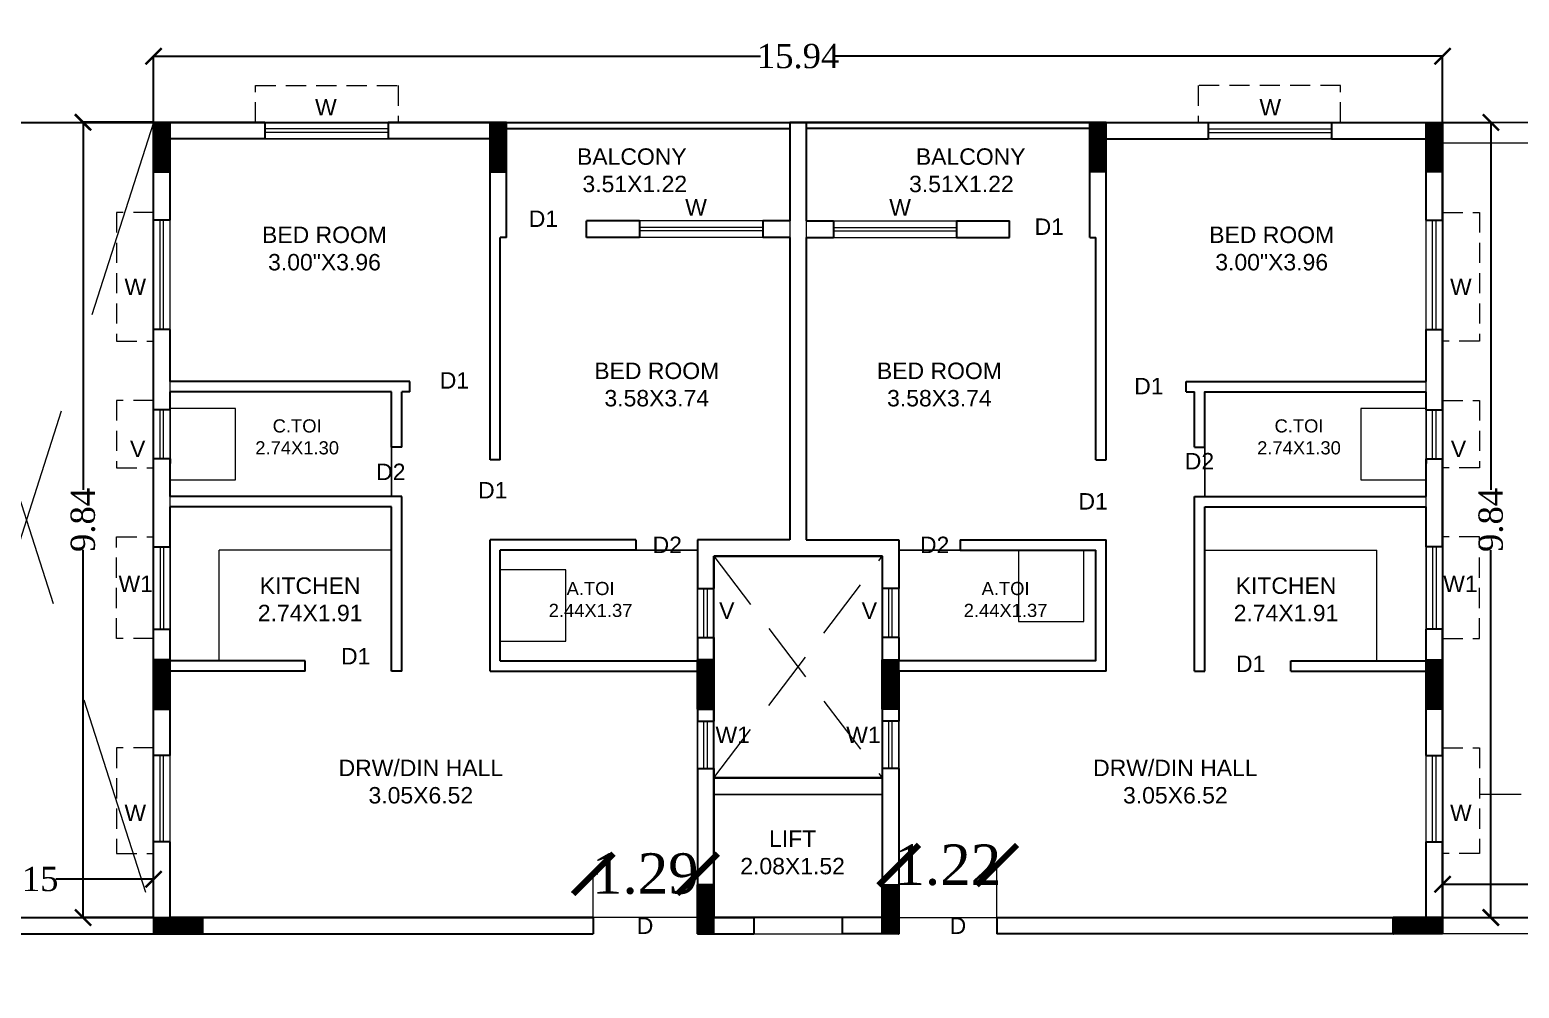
# Model space of a CAD drawing. Header units: metres. Extents: x 0 to 63445, y 32361 to 32804.
# Drawn here: x 63182.83 to 63201.25, y 32597.47 to 32609.33 of the extents above; entities that cross this region are included whole.
import ezdxf

# ---------------------------------------------------------------- set-up
doc = ezdxf.new("R2010")
doc.units = ezdxf.units.M
doc.header["$MEASUREMENT"] = 0
doc.header["$PDMODE"] = 34
doc.header["$PDSIZE"] = -10
for name, pattern in [('CONTINULUS', [0]), ('DASHED', [0.75, 0.5, -0.25]), ('DASHED2', [0.375, 0.25, -0.125])]:
    doc.linetypes.add(name, pattern=pattern)
doc.layers.get('0').update_dxf_attribs({"lineweight": 25})
doc.layers.add('BLK_1_FLR_5_BATH', color=3, linetype='Continuous', plot=False)
for name, color, linetype, lineweight in [('BLK_1_FLR_5_BLT_UP_AREA', 14, 'DASHED', 9), ('BLK_1_FLR_5_BLT_UP_AREA_DEDUCT', 41, 'DASHED', 9), ('BLK_1_FLR_5_EXIT_WIDTH_DOOR', 7, 'Continuous', 0), ('BLK_1_FLR_5_LIFT_1', 1, 'DASHED', 9), ('BLK_1_FLR_5_UNITFA', 7, 'Continuous', 0), ('BLK_1_FLR_5_WATER_CLOSET', 7, 'Continuous', 0), ('COLUMN', 1, 'Continuous', 30), ('elev', 252, 'Continuous', 20), ('hatch', 251, 'Continuous', 20), ('STEPS', 114, 'Continuous', 20), ('TEXT-2', 65, 'Continuous', 18), ('wall', 7, 'Continuous', 30), ('window', 154, 'Continuous', 9)]:
    doc.layers.add(name, color=color, linetype=linetype, lineweight=lineweight)
doc.layers.add('text', color=65, linetype='Continuous')
doc.styles.add('AutoDCRFont', font='arial.ttf')
doc.styles.get("Standard").update_dxf_attribs({"font": 'arial.ttf', "height": 0.4})
doc.styles.add('TNR', font='times.ttf', dxfattribs={"height": 0.5})
doc.dimstyles.new('ARCHANA', dxfattribs={"dimscale": 0, "dimtxt": 0.5, "dimasz": 0.5, "dimexe": 0, "dimexo": 0, "dimgap": 0, "dimtad": 0, "dimzin": 0, "dimdsep": 46, "dimtxsty": 'TNR', "dimblk": 'ARCHTICK', "dimcen": 0.09, "dimclrd": 36, "dimclre": 36, "dimclrt": 7, "dimadec": 0, "dimazin": 0, "dimtfac": 1, "dimtofl": 0, "dimtmove": 0, "dimatfit": 3, "dimldrblk": 'ARCHTICK', "dimfxl": 1, "dimfrac": 2, "dimtolj": 1, "dimtzin": 0, "dimlwd": -1, "dimlwe": -1, "dimarcsym": 0})

# ---------------------------------------------------------------- blocks, each defined once
blk = doc.blocks.new('A$C7D115503')
at = {"layer": 'COLUMN', "ltscale": 3}
h = blk.add_hatch(dxfattribs=at)
h.set_pattern_fill('ANSI31', color=256, style=0)
h.paths.add_polyline_path([(-14.36, -11.59), (-6.36, -11.59), (-6.36, 12.41), (-14.36, 12.41)])
at = {"layer": 'COLUMN', "ltscale": 0.05}
for p, q in [((-14.36, 12.41), (-6.36, 12.41)), ((-14.36, 12.41), (-14.36, -11.59)), ((-6.36, 12.41), (-6.36, -11.59)), ((-6.36, -11.59), (-14.36, -11.59))]:
    blk.add_line(p, q, dxfattribs=at)
blk = doc.blocks.new('_ArchTick')
at = {"color": 0, "linetype": 'ByBlock', "const_width": 0.15}
blk.add_lwpolyline([(-0.5, -0.5), (0.5, 0.5)], dxfattribs=at)
blk = doc.blocks.new('*D628')
at = {"layer": 'Defpoints', "color": 0, "ltscale": 0.5, "transparency": 16777216}
for p in [(63184.36, 32598.821), (63181.212, 32598.347), (63184.36, 32598.347)]:
    blk.add_point(p, dxfattribs=at)
at = {"layer": 'wall', "color": 36, "ltscale": 0.5, "transparency": 16777216}
for p, q in [((63181.212, 32598.347), (63181.212, 32598.821)), ((63181.212, 32598.821), (63182.422, 32598.821)), ((63184.36, 32598.821), (63183.15, 32598.821)), ((63184.36, 32598.347), (63184.36, 32598.821))]:
    blk.add_line(p, q, dxfattribs=at)
at = {"layer": 'wall', "color": 36, "ltscale": 0.5, "transparency": 16777216, "xscale": 0.2, "yscale": 0.2, "zscale": 0.2, "rotation": 180}
blk.add_blockref('_ArchTick', (63181.212, 32598.821), dxfattribs=at)
at = {"layer": 'wall', "color": 36, "ltscale": 0.5, "transparency": 16777216, "xscale": 0.2, "yscale": 0.2, "zscale": 0.2}
blk.add_blockref('_ArchTick', (63184.36, 32598.821), dxfattribs=at)
at = {"layer": 'wall', "color": 7, "ltscale": 0.5, "transparency": 16777216, "insert": (63182.786, 32598.821), "char_height": 0.5, "attachment_point": 5, "style": 'TNR'}
blk.add_mtext('\\A1;{\\H0.6x;3.15}', dxfattribs=at)
blk = doc.blocks.new('*D629')
at = {"layer": 'Defpoints', "color": 0, "ltscale": 0.5, "transparency": 16777216}
for p in [(63183.487, 32608.186), (63184.36, 32608.186), (63184.36, 32598.347)]:
    blk.add_point(p, dxfattribs=at)
at = {"layer": 'wall', "color": 36, "ltscale": 0.5, "transparency": 16777216}
for p, q in [((63184.36, 32608.186), (63183.487, 32608.186)), ((63183.487, 32608.186), (63183.487, 32603.637)), ((63183.487, 32598.347), (63183.487, 32602.895)), ((63184.36, 32598.347), (63183.487, 32598.347))]:
    blk.add_line(p, q, dxfattribs=at)
at = {"layer": 'wall', "color": 36, "ltscale": 0.5, "transparency": 16777216, "xscale": 0.2, "yscale": 0.2, "zscale": 0.2}
for p, rotation in [((63183.487, 32608.186), 90), ((63183.487, 32598.347), 270)]:
    blk.add_blockref('_ArchTick', p, dxfattribs=dict(at, rotation=rotation))
at = {"layer": 'wall', "color": 7, "ltscale": 0.5, "transparency": 16777216, "insert": (63183.487, 32603.266), "char_height": 0.5, "attachment_point": 5, "rotation": 90, "style": 'TNR'}
blk.add_mtext('\\A1;{\\H0.6x;9.84}', dxfattribs=at)
blk = doc.blocks.new('*D630')
at = {"layer": 'Defpoints', "color": 0, "ltscale": 0.5, "transparency": 16777216}
for p in [(63200.304, 32608.184), (63200.304, 32598.347), (63200.902, 32598.347)]:
    blk.add_point(p, dxfattribs=at)
at = {"layer": 'wall', "color": 36, "ltscale": 0.5, "transparency": 16777216}
for p, q in [((63200.304, 32608.184), (63200.902, 32608.184)), ((63200.902, 32608.184), (63200.902, 32603.637)), ((63200.902, 32598.347), (63200.902, 32602.894)), ((63200.304, 32598.347), (63200.902, 32598.347))]:
    blk.add_line(p, q, dxfattribs=at)
at = {"layer": 'wall', "color": 36, "ltscale": 0.5, "transparency": 16777216, "xscale": 0.2, "yscale": 0.2, "zscale": 0.2}
for p, rotation in [((63200.902, 32608.184), 90), ((63200.902, 32598.347), 270)]:
    blk.add_blockref('_ArchTick', p, dxfattribs=dict(at, rotation=rotation))
at = {"layer": 'wall', "color": 7, "ltscale": 0.5, "transparency": 16777216, "insert": (63200.902, 32603.266), "char_height": 0.5, "attachment_point": 5, "rotation": 90, "style": 'TNR'}
blk.add_mtext('\\A1;{\\H0.6x;9.84}', dxfattribs=at)
blk = doc.blocks.new('*D631')
at = {"layer": 'Defpoints', "color": 0, "ltscale": 0.5, "transparency": 16777216}
for p in [(63200.304, 32598.758), (63200.304, 32598.347), (63203.75, 32598.347)]:
    blk.add_point(p, dxfattribs=at)
at = {"layer": 'wall', "color": 36, "ltscale": 0.5, "transparency": 16777216}
for p, q in [((63200.304, 32598.347), (63200.304, 32598.758)), ((63200.304, 32598.758), (63201.663, 32598.758)), ((63203.75, 32598.758), (63202.391, 32598.758)), ((63203.75, 32598.347), (63203.75, 32598.758))]:
    blk.add_line(p, q, dxfattribs=at)
at = {"layer": 'wall', "color": 36, "ltscale": 0.5, "transparency": 16777216, "xscale": 0.2, "yscale": 0.2, "zscale": 0.2, "rotation": 180}
blk.add_blockref('_ArchTick', (63200.304, 32598.758), dxfattribs=at)
at = {"layer": 'wall', "color": 36, "ltscale": 0.5, "transparency": 16777216, "xscale": 0.2, "yscale": 0.2, "zscale": 0.2}
blk.add_blockref('_ArchTick', (63203.75, 32598.758), dxfattribs=at)
at = {"layer": 'wall', "color": 7, "ltscale": 0.5, "transparency": 16777216, "insert": (63202.027, 32598.758), "char_height": 0.5, "attachment_point": 5, "style": 'TNR'}
blk.add_mtext('\\A1;{\\H0.6x;3.45}', dxfattribs=at)
blk = doc.blocks.new('*D621')
at = {"layer": 'Defpoints', "color": 0, "ltscale": 0.5, "transparency": 16777216}
for p in [(63184.36, 32609.003), (63184.36, 32608.184), (63200.304, 32608.184)]:
    blk.add_point(p, dxfattribs=at)
at = {"layer": 'wall', "color": 36, "ltscale": 0.5, "transparency": 16777216}
for p, q in [((63184.36, 32608.184), (63184.36, 32609.003)), ((63184.36, 32609.003), (63191.867, 32609.003)), ((63200.304, 32609.003), (63192.797, 32609.003)), ((63200.304, 32608.184), (63200.304, 32609.003))]:
    blk.add_line(p, q, dxfattribs=at)
at = {"layer": 'wall', "color": 36, "ltscale": 0.5, "transparency": 16777216, "xscale": 0.2, "yscale": 0.2, "zscale": 0.2, "rotation": 180}
blk.add_blockref('_ArchTick', (63184.36, 32609.003), dxfattribs=at)
at = {"layer": 'wall', "color": 36, "ltscale": 0.5, "transparency": 16777216, "xscale": 0.2, "yscale": 0.2, "zscale": 0.2}
blk.add_blockref('_ArchTick', (63200.304, 32609.003), dxfattribs=at)
at = {"layer": 'wall', "color": 7, "ltscale": 0.5, "transparency": 16777216, "insert": (63192.332, 32609.003), "char_height": 0.5, "attachment_point": 5, "style": 'TNR'}
blk.add_mtext('\\A1;{\\H0.6x;15.94}', dxfattribs=at)
blk = doc.blocks.new('*D1028')
at = {"layer": 'BLK_1_FLR_5_EXIT_WIDTH_DOOR', "color": 36, "ltscale": 0.5, "transparency": 16777216}
for p, q in [((63189.799, 32598.144), (63189.799, 32598.887)), ((63189.799, 32598.887), (63189.857, 32598.887)), ((63191.088, 32598.887), (63191.03, 32598.887)), ((63191.088, 32598.144), (63191.088, 32598.887))]:
    blk.add_line(p, q, dxfattribs=at)
at = {"layer": 'Defpoints', "color": 0, "ltscale": 0.5, "transparency": 16777216}
for p in [(63191.088, 32598.887), (63189.799, 32598.144), (63191.088, 32598.144)]:
    blk.add_point(p, dxfattribs=at)
at = {"layer": 'BLK_1_FLR_5_EXIT_WIDTH_DOOR', "color": 36, "ltscale": 0.5, "transparency": 16777216, "xscale": 0.5, "yscale": 0.5, "zscale": 0.5, "rotation": 180}
blk.add_blockref('_ArchTick', (63189.799, 32598.887), dxfattribs=at)
at = {"layer": 'BLK_1_FLR_5_EXIT_WIDTH_DOOR', "color": 36, "ltscale": 0.5, "transparency": 16777216, "xscale": 0.5, "yscale": 0.5, "zscale": 0.5}
blk.add_blockref('_ArchTick', (63191.088, 32598.887), dxfattribs=at)
at = {"layer": 'BLK_1_FLR_5_EXIT_WIDTH_DOOR', "color": 7, "ltscale": 0.5, "transparency": 16777216, "insert": (63190.443, 32598.887), "char_height": 0.5, "attachment_point": 5, "style": 'TNR'}
blk.add_mtext('\\A1;1.29', dxfattribs=at)
blk = doc.blocks.new('*D1029')
at = {"layer": 'BLK_1_FLR_5_EXIT_WIDTH_DOOR', "color": 36, "ltscale": 0.5, "transparency": 16777216}
for p, q in [((63193.577, 32598.144), (63193.577, 32598.996)), ((63193.577, 32598.996), (63193.597, 32598.996)), ((63194.792, 32598.996), (63194.772, 32598.996)), ((63194.792, 32598.144), (63194.792, 32598.996))]:
    blk.add_line(p, q, dxfattribs=at)
at = {"layer": 'Defpoints', "color": 0, "ltscale": 0.5, "transparency": 16777216}
for p in [(63194.792, 32598.996), (63193.577, 32598.144), (63194.792, 32598.144)]:
    blk.add_point(p, dxfattribs=at)
at = {"layer": 'BLK_1_FLR_5_EXIT_WIDTH_DOOR', "color": 36, "ltscale": 0.5, "transparency": 16777216, "xscale": 0.5, "yscale": 0.5, "zscale": 0.5, "rotation": 180}
blk.add_blockref('_ArchTick', (63193.577, 32598.996), dxfattribs=at)
at = {"layer": 'BLK_1_FLR_5_EXIT_WIDTH_DOOR', "color": 36, "ltscale": 0.5, "transparency": 16777216, "xscale": 0.5, "yscale": 0.5, "zscale": 0.5}
blk.add_blockref('_ArchTick', (63194.792, 32598.996), dxfattribs=at)
at = {"layer": 'BLK_1_FLR_5_EXIT_WIDTH_DOOR', "color": 7, "ltscale": 0.5, "transparency": 16777216, "insert": (63194.184, 32598.996), "char_height": 0.5, "attachment_point": 5, "style": 'TNR'}
blk.add_mtext('\\A1;1.22', dxfattribs=at)

msp = doc.modelspace()

# ---------------------------------------------------------------- linework, layer by layer
at = {"layer": 'BLK_1_FLR_5_BATH', "color": 3}
for points in [[(63187.3028, 32604.8518), (63184.5633, 32604.8518), (63184.5633, 32603.5552), (63187.3028, 32603.5552)], [(63200.101, 32604.8518), (63197.3615, 32604.8518), (63197.3615, 32603.5552), (63200.101, 32603.5552)], [(63191.0875, 32602.8936), (63188.649, 32602.8936), (63188.649, 32601.5219), (63191.0875, 32601.5219)], [(63196.0152, 32602.8936), (63193.5767, 32602.8936), (63193.5767, 32601.5219), (63196.0152, 32601.5219)]]:
    msp.add_lwpolyline(points, close=True, dxfattribs=at)
at = {"layer": 'BLK_1_FLR_5_BLT_UP_AREA', "color": 14, "linetype": 'CONTINULUS', "ltscale": 0.05}
msp.add_lwpolyline([(63233.1569, 32608.1855), (63170.8973, 32608.1855), (63170.8973, 32606.5767), (63170.2876, 32606.5767), (63170.2876, 32604.7267), (63169.778, 32604.7267), (63169.778, 32604.7267), (63169.778, 32598.2961), (63170.8973, 32598.2961), (63170.8973, 32595.8576), (63169.778, 32595.8576), (63169.778, 32589.4269), (63170.2876, 32589.4269), (63170.2876, 32587.5769), (63170.8973, 32587.5769), (63170.8973, 32585.9681), (63233.1569, 32585.9681)], dxfattribs=at)
at = {"layer": 'BLK_1_FLR_5_BLT_UP_AREA_DEDUCT', "color": 14, "linetype": 'Continuous'}
for points in [[(63184.3601, 32598.3469), (63181.2116, 32598.3469), (63181.2116, 32608.1855), (63184.3601, 32608.1855)], [(63203.7499, 32598.3469), (63200.3042, 32598.3469), (63200.3042, 32608.1855), (63203.7499, 32608.1855)], [(63193.3736, 32602.8174), (63191.2907, 32602.8174), (63191.2907, 32600.0741), (63193.3736, 32600.0741)], [(63191.2907, 32599.8709), (63193.3736, 32599.8709), (63193.3736, 32598.3469), (63191.2907, 32598.3469)]]:
    msp.add_lwpolyline(points, close=True, dxfattribs=at)
at = {"layer": 'BLK_1_FLR_5_LIFT_1', "color": 1, "linetype": 'CONTINULUS', "ltscale": 0.05}
msp.add_lwpolyline([(63193.3736, 32599.8709), (63191.2907, 32599.8709), (63191.2907, 32598.3469), (63193.3736, 32598.3469)], close=True, dxfattribs=at)
at = {"layer": 'BLK_1_FLR_5_UNITFA', "color": 3, "ltscale": 0.5}
for points in [[(63192.2305, 32608.1082), (63192.2305, 32603.0206), (63191.0875, 32603.0206), (63191.0875, 32598.3469), (63184.5633, 32598.3469), (63184.5633, 32607.9812), (63188.5982, 32607.9812), (63188.5982, 32608.1082), (63192.2305, 32608.1082)], [(63192.4338, 32608.1082), (63192.4338, 32603.0206), (63193.5768, 32603.0206), (63193.5768, 32598.3469), (63200.101, 32598.3469), (63200.101, 32607.9812), (63196.0661, 32607.9812), (63196.0661, 32608.1082), (63192.4338, 32608.1082)]]:
    msp.add_lwpolyline(points, close=True, dxfattribs=at)
at = {"layer": 'BLK_1_FLR_5_WATER_CLOSET', "color": 3}
for points in [[(63185.372, 32604.646), (63184.5633, 32604.646), (63184.5633, 32603.7611), (63185.372, 32603.7611)], [(63200.101, 32604.646), (63199.2923, 32604.646), (63199.2923, 32603.7611), (63200.101, 32603.7611)], [(63195.8683, 32602.8936), (63195.0596, 32602.8936), (63195.0596, 32602.0086), (63195.8683, 32602.0086)], [(63189.4577, 32602.6502), (63188.649, 32602.6502), (63188.649, 32601.7653), (63189.4577, 32601.7653)]]:
    msp.add_lwpolyline(points, close=True, dxfattribs=at)
at = {"layer": 'elev', "ltscale": 0.05}
for p, q in [((63185.1729, 32601.5219), (63185.1729, 32602.8936)), ((63187.3028, 32602.8936), (63185.1729, 32602.8936)), ((63197.3615, 32602.8936), (63199.4914, 32602.8936)), ((63199.4914, 32601.5219), (63199.4914, 32602.8936))]:
    msp.add_line(p, q, dxfattribs=at)
at = {"layer": 'elev', "linetype": 'DASHED2', "ltscale": 3}
for p, q in [((63191.2907, 32602.8174), (63193.3736, 32600.0741)), ((63191.2907, 32600.0741), (63193.3736, 32602.8174))]:
    msp.add_line(p, q, dxfattribs=at)
at = {"layer": 'hatch', "linetype": 'DASHED2', "ltscale": 10}
for p, q in [((63181.2116, 32608.1855), (63184.3601, 32598.3469)), ((63184.3601, 32608.1844), (63181.2116, 32598.3469))]:
    msp.add_line(p, q, dxfattribs=at)
at = {"layer": 'hatch'}
for p, q in [((63191.786, 32598.3469), (63193.0053, 32598.3469)), ((63191.786, 32598.1436), (63193.0053, 32598.1436))]:
    msp.add_line(p, q, dxfattribs=at)
at = {"layer": 'STEPS'}
for p, q in [((63200.3042, 32608.1844), (63203.7499, 32608.1844)), ((63200.3042, 32607.9304), (63203.7499, 32607.9304)), ((63201.2745, 32599.8709), (63200.7614, 32599.8709)), ((63203.7499, 32598.3469), (63200.3042, 32598.3469)), ((63203.7499, 32598.1436), (63200.3042, 32598.1436))]:
    msp.add_line(p, q, dxfattribs=at)
at = {"layer": 'wall'}
for p, q in [((63181.2116, 32608.1855), (63184.3601, 32608.1855)), ((63191.2907, 32600.0741), (63193.3736, 32600.0741)), ((63191.2907, 32600.0741), (63193.3736, 32600.0741)), ((63181.2116, 32598.3469), (63189.7994, 32598.3469)), ((63191.2907, 32598.3469), (63191.786, 32598.3469)), ((63191.786, 32598.3469), (63191.786, 32598.1436)), ((63193.3736, 32598.3469), (63192.8783, 32598.3469)), ((63192.8783, 32598.3469), (63192.8783, 32598.1436)), ((63181.2116, 32598.1436), (63189.7994, 32598.1436)), ((63191.0875, 32598.1436), (63191.786, 32598.1436)), ((63193.5768, 32598.1436), (63192.8783, 32598.1436))]:
    msp.add_line(p, q, dxfattribs=at)
at = {"layer": 'wall', "ltscale": 0.05}
for p, q in [((63184.3601, 32606.977), (63184.3601, 32608.1844)), ((63185.7358, 32608.1844), (63184.3601, 32608.1844)), ((63188.522, 32608.1844), (63187.2598, 32608.1844)), ((63188.522, 32607.5748), (63188.522, 32608.1844)), ((63188.522, 32608.1844), (63192.2305, 32608.1844)), ((63192.2305, 32608.1844), (63192.2305, 32606.9652)), ((63192.2305, 32608.1844), (63192.4338, 32608.1844)), ((63192.2305, 32608.1844), (63192.2305, 32606.9652)), ((63192.4338, 32608.1844), (63192.2305, 32608.1844)), ((63192.4338, 32608.1844), (63192.2305, 32608.1844)), ((63192.2305, 32608.1844), (63192.4338, 32608.1844)), ((63192.4338, 32608.1844), (63192.4338, 32606.9652)), ((63196.1423, 32608.1844), (63192.4338, 32608.1844)), ((63192.4338, 32608.1844), (63192.4338, 32606.9652)), ((63196.1423, 32608.1844), (63197.4045, 32608.1844)), ((63196.1423, 32607.5748), (63196.1423, 32608.1844)), ((63198.9285, 32608.1844), (63200.3042, 32608.1844)), ((63200.3042, 32606.977), (63200.3042, 32608.1844)), ((63184.5633, 32606.977), (63184.5633, 32607.9812)), ((63185.7358, 32607.9812), (63184.5633, 32607.9812)), ((63185.7358, 32607.9812), (63185.7358, 32607.9939)), ((63188.522, 32607.9812), (63187.2598, 32607.9812)), ((63188.5982, 32607.5748), (63188.5982, 32608.1082)), ((63188.5982, 32608.1082), (63192.2305, 32608.1082)), ((63196.0661, 32608.1082), (63192.4338, 32608.1082)), ((63196.0661, 32607.5748), (63196.0661, 32608.1082)), ((63196.1423, 32607.9812), (63197.4045, 32607.9812)), ((63198.9285, 32607.9812), (63198.9285, 32607.9939)), ((63198.9285, 32607.9812), (63200.101, 32607.9812)), ((63200.101, 32606.977), (63200.101, 32607.9812)), ((63188.522, 32604.0112), (63188.522, 32607.5748)), ((63188.7252, 32606.762), (63188.7252, 32607.5748)), ((63195.9391, 32606.762), (63195.9391, 32607.5748)), ((63196.1423, 32604.0112), (63196.1423, 32607.5748)), ((63190.3718, 32606.9652), (63189.7159, 32606.9652)), ((63189.7159, 32606.762), (63189.7159, 32606.9652)), ((63192.2305, 32606.9652), (63191.8958, 32606.9652)), ((63192.4338, 32606.9652), (63192.7685, 32606.9652)), ((63194.2925, 32606.9652), (63194.9484, 32606.9652)), ((63194.9484, 32606.762), (63194.9484, 32606.9652)), ((63188.7252, 32606.762), (63188.649, 32606.762)), ((63188.649, 32604.0112), (63188.649, 32606.762)), ((63190.3718, 32606.762), (63189.7159, 32606.762)), ((63192.2305, 32606.762), (63191.8958, 32606.762)), ((63192.2305, 32606.762), (63192.2305, 32603.0206)), ((63192.2305, 32606.762), (63192.2305, 32603.0206)), ((63192.4338, 32606.762), (63192.7685, 32606.762)), ((63192.4338, 32606.762), (63192.4338, 32603.0206)), ((63192.4338, 32606.762), (63192.4338, 32603.0206)), ((63194.2925, 32606.762), (63194.9484, 32606.762)), ((63195.9391, 32606.762), (63196.0153, 32606.762)), ((63196.0153, 32604.0112), (63196.0153, 32606.762)), ((63184.3601, 32604.6299), (63184.3601, 32605.6234)), ((63184.5633, 32604.9788), (63184.5633, 32605.6234)), ((63200.101, 32604.9788), (63200.101, 32605.6234)), ((63200.3042, 32604.6299), (63200.3042, 32605.6234)), ((63187.4298, 32604.9788), (63184.5633, 32604.9788)), ((63187.5314, 32604.9788), (63184.5633, 32604.9788)), ((63184.5633, 32604.6299), (63184.5633, 32604.8518)), ((63187.3028, 32604.8518), (63184.5633, 32604.8518)), ((63187.3028, 32604.8518), (63184.5633, 32604.8518)), ((63187.3028, 32604.1648), (63187.3028, 32604.8518)), ((63187.5314, 32604.8518), (63187.4298, 32604.8518)), ((63187.4298, 32604.1648), (63187.4298, 32604.8518)), ((63187.5314, 32604.8518), (63187.5314, 32604.9788)), ((63197.1329, 32604.9788), (63200.101, 32604.9788)), ((63197.1329, 32604.8518), (63197.1329, 32604.9788)), ((63197.1329, 32604.8518), (63197.2345, 32604.8518)), ((63197.2345, 32604.9788), (63200.101, 32604.9788)), ((63197.2345, 32604.1648), (63197.2345, 32604.8518)), ((63197.3615, 32604.8518), (63200.101, 32604.8518)), ((63197.3615, 32604.8518), (63200.101, 32604.8518)), ((63197.3615, 32604.1648), (63197.3615, 32604.8518)), ((63200.101, 32604.6299), (63200.101, 32604.8518)), ((63187.4298, 32604.1648), (63187.3028, 32604.1648)), ((63197.2345, 32604.1648), (63197.3615, 32604.1648)), ((63184.3601, 32602.9314), (63184.3601, 32604.0203)), ((63184.5633, 32603.5552), (63184.5633, 32604.0203)), ((63188.649, 32604.0112), (63188.522, 32604.0112)), ((63188.649, 32604.0112), (63188.522, 32604.0112)), ((63196.0153, 32604.0112), (63196.1423, 32604.0112)), ((63196.0153, 32604.0112), (63196.1423, 32604.0112)), ((63200.101, 32603.5552), (63200.101, 32604.0203)), ((63200.3042, 32602.9314), (63200.3042, 32604.0203)), ((63187.4298, 32603.5552), (63184.5633, 32603.5552)), ((63187.4298, 32601.3949), (63187.4298, 32603.5552)), ((63197.2345, 32603.5552), (63200.101, 32603.5552)), ((63197.2345, 32601.3949), (63197.2345, 32603.5552)), ((63184.5633, 32602.9314), (63184.5633, 32603.4282)), ((63187.3028, 32603.4282), (63184.5633, 32603.4282)), ((63187.3028, 32601.3949), (63187.3028, 32603.4282)), ((63197.3615, 32603.4282), (63200.101, 32603.4282)), ((63197.3615, 32601.3949), (63197.3615, 32603.4282)), ((63200.101, 32602.9314), (63200.101, 32603.4282)), ((63190.3255, 32603.0206), (63188.522, 32603.0206)), ((63188.522, 32601.3949), (63188.522, 32603.0206)), ((63190.3255, 32603.0206), (63190.3255, 32602.8936)), ((63192.2305, 32603.0206), (63191.0875, 32603.0206)), ((63191.0875, 32603.0206), (63191.0875, 32602.4193)), ((63192.4338, 32603.0206), (63193.5768, 32603.0206)), ((63193.5768, 32603.0206), (63193.5768, 32602.4193)), ((63194.3388, 32603.0206), (63196.1423, 32603.0206)), ((63194.3388, 32603.0206), (63194.3388, 32602.8936)), ((63196.1423, 32601.3949), (63196.1423, 32603.0206)), ((63190.3255, 32602.8936), (63188.649, 32602.8936)), ((63188.649, 32601.5219), (63188.649, 32602.8936)), ((63193.3736, 32602.8174), (63191.2907, 32602.8174)), ((63191.2907, 32602.8174), (63191.2907, 32602.4193)), ((63193.3736, 32602.8174), (63193.3736, 32602.4193)), ((63194.3388, 32602.8936), (63196.0153, 32602.8936)), ((63196.0153, 32601.5219), (63196.0153, 32602.8936)), ((63184.3601, 32600.3517), (63184.3601, 32601.9154)), ((63184.5633, 32601.5219), (63184.5633, 32601.9154)), ((63200.101, 32601.5219), (63200.101, 32601.9154)), ((63200.3042, 32600.3517), (63200.3042, 32601.9154)), ((63191.0875, 32601.8097), (63191.0875, 32601.5219)), ((63191.2907, 32601.8097), (63191.2907, 32600.7767)), ((63193.3736, 32601.8097), (63193.3736, 32600.7767)), ((63193.5768, 32601.8097), (63193.5768, 32601.5219)), ((63186.236, 32601.5219), (63184.5633, 32601.5219)), ((63186.236, 32601.3949), (63186.236, 32601.5219)), ((63188.649, 32601.5219), (63191.0875, 32601.5219)), ((63196.0153, 32601.5219), (63193.5768, 32601.5219)), ((63198.4283, 32601.3949), (63198.4283, 32601.5219)), ((63198.4283, 32601.5219), (63200.101, 32601.5219)), ((63184.5633, 32600.3517), (63184.5633, 32601.3949)), ((63186.236, 32601.3949), (63184.5633, 32601.3949)), ((63187.4298, 32601.3949), (63187.3028, 32601.3949)), ((63188.522, 32601.3949), (63191.0875, 32601.3949)), ((63191.0875, 32601.3949), (63191.0875, 32600.7767)), ((63196.1423, 32601.3949), (63193.5768, 32601.3949)), ((63193.5768, 32601.3949), (63193.5768, 32600.7767)), ((63197.2345, 32601.3949), (63197.3615, 32601.3949)), ((63198.4283, 32601.3949), (63200.101, 32601.3949)), ((63200.101, 32600.3517), (63200.101, 32601.3949)), ((63191.0875, 32600.1925), (63191.0875, 32598.1436)), ((63191.2907, 32600.1925), (63191.2907, 32600.0741)), ((63193.3736, 32600.1925), (63193.3736, 32600.0741)), ((63193.5768, 32600.1925), (63193.5768, 32598.1436)), ((63191.2907, 32600.0741), (63191.2907, 32598.3469)), ((63193.3736, 32600.0741), (63193.3736, 32598.3469)), ((63184.3601, 32598.3469), (63184.3601, 32599.2849)), ((63184.5633, 32598.3469), (63184.5633, 32599.2849)), ((63200.101, 32598.3469), (63200.101, 32599.2849)), ((63200.3042, 32598.3469), (63200.3042, 32599.2849)), ((63189.7994, 32598.3469), (63184.5633, 32598.3469)), ((63189.7994, 32598.3469), (63189.7994, 32598.1436)), ((63194.7922, 32598.3469), (63200.101, 32598.3469)), ((63194.7922, 32598.3469), (63194.7922, 32598.1436))]:
    msp.add_line(p, q, dxfattribs=at)
at = {"layer": 'wall', "ltscale": 3}
for p, q in [((63185.7358, 32608.1844), (63185.7358, 32607.9812)), ((63187.2598, 32608.1844), (63187.2598, 32607.9812)), ((63197.4045, 32608.1844), (63197.4045, 32607.9812)), ((63198.9285, 32608.1844), (63198.9285, 32607.9812)), ((63184.5633, 32606.977), (63184.3601, 32606.977)), ((63190.3718, 32606.9652), (63190.3718, 32606.762)), ((63191.8958, 32606.9652), (63191.8958, 32606.762)), ((63192.7685, 32606.9652), (63192.7685, 32606.762)), ((63194.2925, 32606.9652), (63194.2925, 32606.762)), ((63200.101, 32606.977), (63200.3042, 32606.977)), ((63184.5633, 32605.6234), (63184.3601, 32605.6234)), ((63200.101, 32605.6234), (63200.3042, 32605.6234)), ((63184.5633, 32604.6299), (63184.3601, 32604.6299)), ((63200.101, 32604.6299), (63200.3042, 32604.6299)), ((63184.5633, 32604.0203), (63184.3601, 32604.0203)), ((63200.101, 32604.0203), (63200.3042, 32604.0203)), ((63184.3601, 32602.9314), (63184.5633, 32602.9314)), ((63200.3042, 32602.9314), (63200.101, 32602.9314)), ((63191.0875, 32602.4193), (63191.2907, 32602.4193)), ((63193.5768, 32602.4193), (63193.3736, 32602.4193)), ((63184.3601, 32601.9154), (63184.5633, 32601.9154)), ((63200.3042, 32601.9154), (63200.101, 32601.9154)), ((63191.0875, 32601.8097), (63191.2907, 32601.8097)), ((63193.5768, 32601.8097), (63193.3736, 32601.8097)), ((63191.0875, 32600.7767), (63191.2907, 32600.7767)), ((63193.5768, 32600.7767), (63193.3736, 32600.7767)), ((63184.5633, 32600.3517), (63184.3601, 32600.3517)), ((63191.0875, 32600.1925), (63191.2907, 32600.1925)), ((63193.5768, 32600.1925), (63193.3736, 32600.1925)), ((63200.101, 32600.3517), (63200.3042, 32600.3517)), ((63184.5633, 32599.2849), (63184.3601, 32599.2849)), ((63200.101, 32599.2849), (63200.3042, 32599.2849))]:
    msp.add_line(p, q, dxfattribs=at)
at = {"layer": 'wall', "ltscale": 0.1}
for p, q in [((63184.5633, 32604.0203), (63184.5633, 32603.9625)), ((63200.101, 32604.0203), (63200.101, 32603.9625)), ((63191.0875, 32601.8097), (63191.0875, 32601.7519)), ((63193.5768, 32601.8097), (63193.5768, 32601.7519))]:
    msp.add_line(p, q, dxfattribs=at)
at = {"layer": 'wall', "ltscale": 0.5}
msp.add_line((63199.6946, 32598.1436), (63194.7922, 32598.1436), dxfattribs=at)
msp.add_lwpolyline([(63181.2116, 32598.3469), (63184.3601, 32598.3469), (63184.3601, 32608.1855), (63200.3042, 32608.1855), (63200.3042, 32598.3469), (63203.7499, 32598.3469)], dxfattribs=at)
for points in [[(63191.2907, 32602.8174), (63193.3736, 32602.8174), (63193.3736, 32600.0741), (63191.2907, 32600.0741)], [(63191.2907, 32600.0741), (63193.3736, 32600.0741), (63193.3736, 32598.3469), (63191.2907, 32598.3469)]]:
    msp.add_lwpolyline(points, close=True, dxfattribs=at)
at = {"layer": 'window'}
for p, q in [((63187.2598, 32608.1844), (63185.7367, 32608.1844)), ((63197.4045, 32608.1844), (63198.9276, 32608.1844)), ((63187.2598, 32608.1045), (63185.7367, 32608.1045)), ((63187.2598, 32608.0612), (63185.7367, 32608.0612)), ((63187.2598, 32607.9812), (63185.7367, 32607.9812)), ((63197.4045, 32608.1045), (63198.9276, 32608.1045)), ((63197.4045, 32608.0612), (63198.9276, 32608.0612)), ((63197.4045, 32607.9812), (63198.9276, 32607.9812)), ((63184.3601, 32605.6234), (63184.3601, 32606.977)), ((63184.4401, 32605.6234), (63184.4401, 32606.977)), ((63184.4834, 32605.6234), (63184.4834, 32606.977)), ((63184.5633, 32605.6234), (63184.5633, 32606.977)), ((63191.8958, 32606.9652), (63190.3718, 32606.9652)), ((63191.8958, 32606.8853), (63190.3727, 32606.8853)), ((63191.8958, 32606.842), (63190.3727, 32606.842)), ((63192.7685, 32606.9652), (63194.2925, 32606.9652)), ((63192.7685, 32606.8853), (63194.2916, 32606.8853)), ((63192.7685, 32606.842), (63194.2916, 32606.842)), ((63200.101, 32605.6234), (63200.101, 32606.977)), ((63200.1809, 32605.6234), (63200.1809, 32606.977)), ((63200.2243, 32605.6234), (63200.2243, 32606.977)), ((63200.3042, 32605.6234), (63200.3042, 32606.977)), ((63191.8958, 32606.762), (63190.3727, 32606.762)), ((63192.7685, 32606.762), (63194.2916, 32606.762)), ((63184.3601, 32604.629), (63184.3601, 32604.6299)), ((63184.3601, 32604.0203), (63184.3602, 32604.6299)), ((63184.44, 32604.0203), (63184.4401, 32604.6299)), ((63184.44, 32604.629), (63184.44, 32604.6299)), ((63184.4833, 32604.0203), (63184.4834, 32604.6299)), ((63184.4833, 32604.629), (63184.4833, 32604.6299)), ((63184.5633, 32604.629), (63184.5633, 32604.6299)), ((63184.5633, 32604.0203), (63184.5634, 32604.6299)), ((63200.101, 32604.0203), (63200.1009, 32604.6299)), ((63200.101, 32604.629), (63200.101, 32604.6299)), ((63200.181, 32604.0203), (63200.1809, 32604.6299)), ((63200.181, 32604.629), (63200.181, 32604.6299)), ((63200.2243, 32604.0203), (63200.2243, 32604.6299)), ((63200.2243, 32604.629), (63200.2243, 32604.6299)), ((63200.3042, 32604.0203), (63200.3041, 32604.6299)), ((63200.3042, 32604.629), (63200.3042, 32604.6299)), ((63184.3601, 32602.9314), (63184.3601, 32601.9154)), ((63184.4401, 32602.9314), (63184.4401, 32601.9154)), ((63184.4834, 32602.9314), (63184.4834, 32601.9154)), ((63184.5633, 32602.9314), (63184.5633, 32601.9154)), ((63200.101, 32602.9314), (63200.101, 32601.9154)), ((63200.1809, 32602.9314), (63200.1809, 32601.9154)), ((63200.2242, 32602.9314), (63200.2242, 32601.9154)), ((63200.3042, 32602.9314), (63200.3042, 32601.9154)), ((63191.0875, 32602.4184), (63191.0875, 32602.4193)), ((63191.0875, 32601.8097), (63191.0875, 32602.4184)), ((63191.1675, 32602.4184), (63191.1675, 32602.4193)), ((63191.1675, 32601.8097), (63191.1675, 32602.4184)), ((63191.2108, 32602.4184), (63191.2108, 32602.4193)), ((63191.2108, 32601.8097), (63191.2108, 32602.4184)), ((63191.2907, 32602.4184), (63191.2907, 32602.4193)), ((63191.2907, 32601.8097), (63191.2907, 32602.4184)), ((63193.3736, 32602.4184), (63193.3736, 32602.4193)), ((63193.3736, 32601.8097), (63193.3736, 32602.4184)), ((63193.4535, 32602.4184), (63193.4535, 32602.4193)), ((63193.4535, 32601.8097), (63193.4535, 32602.4184)), ((63193.4968, 32602.4184), (63193.4968, 32602.4193)), ((63193.4968, 32601.8097), (63193.4968, 32602.4184)), ((63193.5768, 32602.4184), (63193.5768, 32602.4193)), ((63193.5768, 32601.8097), (63193.5768, 32602.4184)), ((63191.0875, 32601.8097), (63191.0875, 32601.8097)), ((63193.5768, 32601.8097), (63193.5768, 32601.8097)), ((63191.0875, 32600.1925), (63191.0875, 32600.7758)), ((63191.1675, 32600.1977), (63191.1675, 32600.7758)), ((63191.2108, 32600.1977), (63191.2108, 32600.7758)), ((63191.2907, 32600.1977), (63191.2907, 32600.7758)), ((63193.3736, 32600.1977), (63193.3736, 32600.7758)), ((63193.4535, 32600.1977), (63193.4535, 32600.7758)), ((63193.4968, 32600.1977), (63193.4968, 32600.7758)), ((63193.5768, 32600.1925), (63193.5768, 32600.7758)), ((63184.3601, 32599.2901), (63184.3601, 32600.3508)), ((63184.4401, 32599.2901), (63184.4401, 32600.3508)), ((63184.4834, 32599.2901), (63184.4834, 32600.3508)), ((63184.5633, 32599.2849), (63184.5633, 32600.3517)), ((63200.101, 32599.2849), (63200.101, 32600.3517)), ((63200.1809, 32599.2901), (63200.1809, 32600.3508)), ((63200.2242, 32599.2901), (63200.2243, 32600.3508)), ((63200.3042, 32599.2901), (63200.3042, 32600.3508))]:
    msp.add_line(p, q, dxfattribs=at)
at = {"layer": 'window', "color": 8, "linetype": 'DASHED2'}
for points in [[(63185.6215, 32608.1844), (63185.6215, 32608.6417), (63187.3837, 32608.6417), (63187.3837, 32608.1844)], [(63199.0428, 32608.1844), (63199.0428, 32608.6417), (63197.2806, 32608.6417), (63197.2806, 32608.1844)], [(63184.3601, 32607.0708), (63183.9029, 32607.0708), (63183.9029, 32605.479), (63184.3601, 32605.479)], [(63200.3042, 32607.0708), (63200.7614, 32607.0708), (63200.7614, 32605.479), (63200.3042, 32605.479)], [(63184.3601, 32604.745), (63183.9029, 32604.745), (63183.9029, 32603.9111), (63184.3601, 32603.9111)], [(63200.3042, 32604.745), (63200.7614, 32604.745), (63200.7614, 32603.9111), (63200.3042, 32603.9111)], [(63184.3601, 32601.8012), (63183.9029, 32601.8012), (63183.9029, 32603.0553), (63184.3601, 32603.0553)], [(63200.3042, 32601.8012), (63200.7614, 32601.8012), (63200.7614, 32603.0553), (63200.3042, 32603.0553)], [(63184.3601, 32600.4454), (63183.9029, 32600.4454), (63183.9029, 32599.1405), (63184.3601, 32599.1405)], [(63200.3042, 32600.4454), (63200.7614, 32600.4454), (63200.7614, 32599.1405), (63200.3042, 32599.1405)]]:
    msp.add_lwpolyline(points, dxfattribs=at)

# ---------------------------------------------------------------- block references
at = {"layer": 'COLUMN', "ltscale": 0.05, "yscale": 0.025400733691282, "zscale": 0.025400733691282}
for p, xscale, rotation in [((63184.7249, 32607.8902), -0.025400733691282, 180), ((63188.8869, 32607.8902), -0.025400733691282, 180), ((63195.7774, 32607.8902), 0.025400733691282, 180), ((63199.9394, 32607.8902), 0.025400733691282, 180), ((63184.7249, 32601.2404), -0.025400733691282, 180), ((63191.4523, 32601.2404), -0.025400733691282, 180), ((63193.212, 32601.2404), 0.025400733691282, 180), ((63199.9394, 32601.2404), 0.025400733691282, 180), ((63191.4523, 32598.459), -0.025400733691282, 180), ((63193.212, 32598.459), 0.025400733691282, 180), ((63184.6755, 32597.982), -0.025400733691282, 90), ((63199.9888, 32597.982), 0.025400733691282, 270)]:
    msp.add_blockref('A$C7D115503', p, dxfattribs=dict(at, xscale=xscale, rotation=rotation))

# ---------------------------------------------------------------- texts
at = {"layer": 'text'}
for s, insert, char_height, width, attachment_point in [('\\pxqc; BALCONY\\P\\pq*;3.51X1.22', (63190.9592, 32607.8636), 0.203206, 1.445887, 3), ('\\pxqc; BALCONY\\P\\pq*;3.51X1.22', (63193.7051, 32607.8636), 0.203206, 1.445887, 1), ('\\pxqc;D1', (63186.2483, 32606.8915), 0.20321, 5.867919, 7), ('\\pxqc;BED ROOM\\P3.00"X3.96', (63183.6796, 32606.8957), 0.203206, 5.588511, 1), ('\\pxqc;D1', (63192.5054, 32606.793), 0.20321, 5.867919, 7), ('\\pxqc;BED ROOM\\P3.00"X3.96', (63200.9847, 32606.8957), 0.203206, 5.588511, 3), ('\\pxqc;BED ROOM\\P3.58X3.74', (63187.7899, 32605.2127), 0.203206, 5.588511, 1), ('\\pxqc;BED ROOM\\P3.58X3.74', (63196.8744, 32605.2127), 0.203206, 5.588511, 3), ('\\pxqc;D1', (63185.1477, 32604.8911), 0.20321, 5.867919, 7), ('\\pxqc;D1', (63193.7371, 32604.8207), 0.20321, 5.867919, 7), ('\\pxqc;C.TOI\\P2.74X1.30', (63183.9029, 32604.5109), 0.162565, 4.465728, 1), ('\\pxqc;C.TOI\\P2.74X1.30', (63200.7614, 32604.5109), 0.162565, 4.465728, 3), ('\\pxqc;D2', (63194.3632, 32603.8916), 0.20321, 5.867919, 7), ('\\pxqc;D2', (63184.3601, 32603.7594), 0.20321, 5.867919, 7), ('\\pxqc;D1', (63185.6215, 32603.5321), 0.20321, 5.867919, 7), ('\\pxqc;D1', (63193.048, 32603.3949), 0.20321, 5.867919, 7), ('\\pxqc;D2', (63187.78, 32602.8562), 0.20321, 5.867919, 7), ('\\pxqc;D2', (63191.0875, 32602.8562), 0.20321, 5.867919, 7), ('\\pxqc;KITCHEN\\P2.74X1.91', (63183.5024, 32602.5551), 0.203206, 5.588511, 1), ('\\pxqc;A.TOI\\P2.44X1.37', (63187.5325, 32602.4991), 0.162565, 4.465728, 1), ('\\pxqc;A.TOI\\P2.44X1.37', (63197.1318, 32602.4991), 0.162565, 4.465728, 3), ('\\pxqc;KITCHEN\\P2.74X1.91', (63201.1619, 32602.5551), 0.203206, 5.588511, 3), ('\\pxqc;D1', (63183.9262, 32601.4785), 0.20321, 5.867919, 7), ('\\pxqc;D1', (63194.9969, 32601.3847), 0.20321, 5.867919, 7), ('\\pxqc;DRW/DIN HALL\\P3.05X6.52', (63184.8713, 32600.3001), 0.203206, 5.588511, 1), ('\\pxqc;DRW/DIN HALL\\P3.05X6.52', (63199.793, 32600.3001), 0.203206, 5.588511, 3), ('\\pxqc;LIFT\\P2.08X1.52', (63189.4954, 32599.4238), 0.20321, 5.537709, 1), ('\\pxqc;D', (63187.5057, 32598.1436), 0.20321, 5.867919, 7), ('\\pxqc;D', (63191.3754, 32598.1436), 0.20321, 5.867919, 7)]:
    msp.add_mtext(s, dxfattribs=dict(at, insert=insert, char_height=char_height, width=width, attachment_point=attachment_point))
at = {"layer": 'TEXT-2', "width": 0.183842, "style": 'AutoDCRFont'}
for s, insert, char_height, attachment_point in [('W', (63186.6253, 32608.4742), 0.2032, 3), ('W', (63198.039, 32608.4742), 0.2032, 1), ('W', (63191.2039, 32607.2354), 0.2032, 3), ('W', (63193.4604, 32607.2354), 0.2032, 1), ('W', (63184.2675, 32606.2534), 0.2032, 3), ('W', (63200.3968, 32606.2534), 0.2032, 1), ('V', (63184.2576, 32604.2462), 0.2032, 3), ('V', (63200.4067, 32604.2462), 0.2032, 1), ('W1', (63184.352, 32602.5778), 0.20321, 3), ('W1', (63200.3123, 32602.5778), 0.20321, 1), ('V', (63191.545, 32602.245), 0.2032, 3), ('V', (63193.1193, 32602.245), 0.2032, 1), ('W1', (63191.7366, 32600.708), 0.20321, 3), ('W1', (63192.9277, 32600.708), 0.20321, 1), ('W', (63184.2675, 32599.7453), 0.2032, 3), ('W', (63200.3968, 32599.7453), 0.2032, 1)]:
    msp.add_mtext(s, dxfattribs=dict(at, insert=insert, char_height=char_height, attachment_point=attachment_point))

# ---------------------------------------------------------------- dimensions: what is measured, and where the dimension line sits
at = {"layer": 'BLK_1_FLR_5_EXIT_WIDTH_DOOR', "color": 1, "ltscale": 0.5}
for base, p1, p2, picture, middle in [((63194.7922, 32598.9959), (63193.5768, 32598.1436), (63194.7922, 32598.1436), '*D1029', (63194.1845, 32598.9959)), ((63191.0875, 32598.8875), (63189.7994, 32598.1436), (63191.0875, 32598.1436), '*D1028', (63190.4435, 32598.8875))]:
    dim = msp.add_linear_dim(base=base, p1=p1, p2=p2, dimstyle='ARCHANA', override={"dimscale": 1, "dimfxl": 6, "dimarcsym": 1}, dxfattribs=at)
    dim.commit()
    dim.dimension.update_dxf_attribs({"geometry": picture, "text_midpoint": middle})
at = {"layer": 'wall', "ltscale": 0.5}
for base, p1, p2, angle, picture, middle in [((63184.3601, 32609.0026), (63200.3042, 32608.1844), (63184.3601, 32608.1844), 180, '*D621', (63192.3322, 32609.0026)), ((63183.4875, 32608.1855), (63184.3601, 32598.3469), (63184.3601, 32608.1855), 90, '*D629', (63183.4875, 32603.2662)), ((63200.9019, 32598.3469), (63200.3042, 32608.1844), (63200.3042, 32598.3469), 90, '*D630', (63200.9019, 32603.2656))]:
    dim = msp.add_linear_dim(base=base, p1=p1, p2=p2, angle=angle, text='{\\H0.6x;<>}', dimstyle='ARCHANA', override={"dimscale": 1, "dimtxt": 0.3, "dimasz": 0.2, "dimfxl": 6, "dimarcsym": 1}, dxfattribs=at)
    dim.commit()
    dim.dimension.update_dxf_attribs({"geometry": picture, "text_midpoint": middle})
for base, p1, p2, picture, middle in [((63184.3601, 32598.821), (63181.2116, 32598.3469), (63184.3601, 32598.3469), '*D628', (63182.7858, 32598.821)), ((63200.3042, 32598.7581), (63203.7499, 32598.3469), (63200.3042, 32598.3469), '*D631', (63202.0271, 32598.7581))]:
    dim = msp.add_linear_dim(base=base, p1=p1, p2=p2, text='{\\H0.6x;<>}', dimstyle='ARCHANA', override={"dimscale": 1, "dimtxt": 0.3, "dimasz": 0.2, "dimfxl": 6, "dimarcsym": 1}, dxfattribs=at)
    dim.commit()
    dim.dimension.update_dxf_attribs({"geometry": picture, "text_midpoint": middle})

doc.saveas('drawing.dxf')
